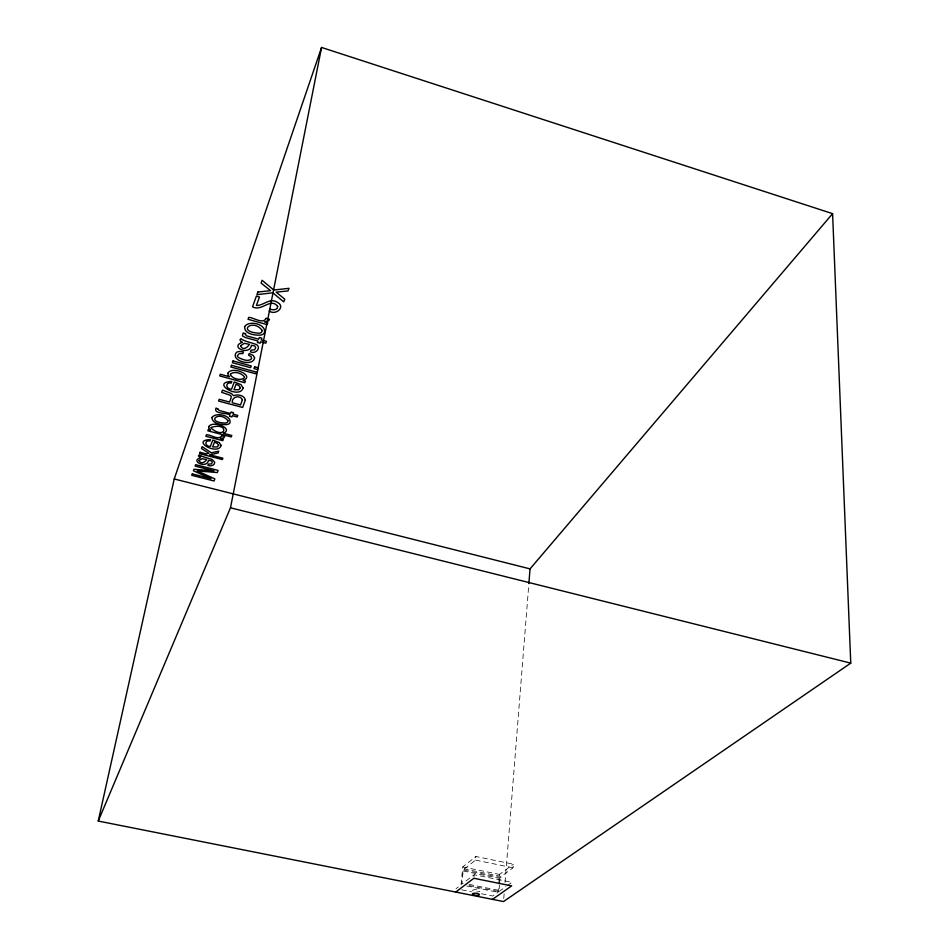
<?xml version="1.0" encoding="UTF-8"?>
<svg xmlns="http://www.w3.org/2000/svg" width="949" height="949" viewBox="0 0 949 949"><rect width="100%" height="100%" fill="white"/><g stroke="black" fill="none" stroke-linecap="round" stroke-linejoin="round"><path stroke-width="0.71" stroke-dasharray="4.75 3.56" d="M507.193 885.678L511.926 882.333L474.18 874.705L461.878 884.136L463.124 870.992L464.31 868.976L501.226 876.449L513.089 867.789L513.373 864.207L475.864 856.52L462.744 866.959L461.048 884.859L456.042 888.691M503.765 898.608L504.227 892.712M505.058 882.416L528.759 585.07M469.008 885.559L498.925 891.538L499.447 885.097M499.554 883.768L499.993 878.442L501.226 876.449M481.451 893.756L492.745 896.01L498.047 892.25L498.605 885.393M498.711 884.017L499.506 874.409L513.373 864.207M473.966 877.09L474.18 874.705M464.31 868.976L475.544 860.114L475.864 856.52M498.925 891.538L506.019 886.52M461.688 889.818L471.57 891.787M469.114 884.421L499.008 890.411M466.742 885.998L498.047 892.25M462.744 866.959L499.506 874.409M464.203 870.138L501.131 877.611M463.124 870.992L499.993 878.442M475.544 860.114L513.089 867.789M472.97 890.886A3.571 1.044 5.8 0 1 475.152 889.676A3.571 1.044 5.8 0 1 479.696 890.862A3.571 1.044 5.8 0 1 476.718 891.87"/><path stroke-width="1.42" d="M528.866 583.599L530.04 568.878L832.593 213.655L321.557 47.45L174.236 478.972L98.245 821.051L503.528 901.55L850.755 663.137L832.593 213.655M98.245 821.051L230.477 507.786L321.557 47.45M455.722 892.072L473.859 878.276L511.653 885.88L492.46 899.367M230.477 507.786L850.755 663.137M174.236 478.972L530.04 568.878M240.192 339.837L240.856 341.51L242.47 342.292C228.828 346.907 249.872 356.338 251.426 345.282L254.712 345.899L255.708 347.583L254.7 349.801L251.094 350.145L250.477 351.794C254.949 354.463 261.509 348.39 256.776 344.689C251.271 342.423 244.379 341.533 240.951 338.674L240.192 339.837M254.593 357.797C253.347 367.453 229.195 360.537 236.598 352.293A6.572 3.796 12.9 0 1 240.121 351.521L243.49 351.877L242.861 353.597L239.302 353.597L237.369 355.697A3.95 2.278 12.9 0 0 238.626 357.595C242.232 359.339 248.341 362.281 251.604 358.734L251.153 356.658L248.579 355.163L249.219 353.455L253.241 355.484L254.593 357.797M199.124 460.431L199.088 461.036C201.318 464.536 205.079 462.056 206.692 459.541L202.137 458.687L199.124 460.431M218.116 409.185L219.172 410.49L230.548 413.503L231.105 412.032L233.49 412.661L232.932 414.144L237.772 415.425L237.179 416.979L232.327 415.698L231.864 416.943L229.48 416.314L229.955 415.069C227.558 412.471 212.956 414.428 216.04 408.034L218.116 409.185M200.82 455.983L212.244 459.494L214.723 462.222C214.747 465.734 210.488 466.398 207.855 465.413L208.341 464.12L211.497 463.895L212.303 462.175L211.366 460.834L208.448 460.324C207.06 469.352 189.432 460.906 200.476 457.869L198.388 455.911L199.017 455.022L200.82 455.983M240.797 345.59L240.726 346.373C243.217 350.881 247.689 347.31 249.457 344.321L244.308 343.313L240.797 345.59M245.317 334.297L246.432 335.804L258.674 339.208L259.326 337.476L261.9 338.188L261.248 339.92L266.467 341.367L265.756 343.194L260.548 341.747L259.99 343.206L257.428 342.494L257.986 341.035L245.577 337.607L242.422 335.91L243.11 332.969L245.601 333.668L245.317 334.297M208.721 426.682L209.053 428.64L210.512 430.004L208.329 429.423L207.831 430.81L231.259 436.931L231.817 435.496L223.359 433.278C234.439 428.592 212.481 419.992 208.721 426.682M277.666 306.432C277.808 310.418 272.648 310.109 270.05 309.16L269.302 311.118C275.637 315.768 286.052 306.752 277.416 302.375C270.085 297.262 263.597 305.673 256.396 305.507L259.48 297.025L256.384 296.135L252.541 306.8C261.366 312.126 270.809 297.037 277.666 306.432M221.722 435.721C218.851 440.941 210.358 434.369 206.396 434.784L205.862 436.267L222.801 440.68L223.335 439.28L220.417 438.521L224.011 437.738L224.735 436.504L221.722 435.721M211.236 427.441L211.141 428.224C226.36 440.822 229.504 421.57 211.236 427.441M227.95 373.135L228.163 375.282L229.539 376.753L220.31 374.25L219.717 375.934L244.83 382.72L245.435 381.095L243.063 380.454C255.601 375.768 232.042 365.412 227.95 373.135M230.536 374.084L230.417 374.926C232.861 378.829 240.773 381.13 244.332 377.821L244.451 376.967C241.948 373.171 234.166 370.715 230.536 374.084M221.164 445.449C217.748 456.125 190.203 440.099 210.464 439.612L209.943 441.048C204.142 439.624 204.854 446.825 210.417 446.398L212.754 440.075L219.195 442.531L221.164 445.449M266.1 318.33C263.098 324.772 253.158 317.144 248.721 317.405L248.033 319.291L267.072 324.629L267.76 322.85L264.474 321.925L268.603 320.869L269.492 319.279L266.1 318.33M243.098 387.975C239.326 400.087 210.014 382.103 231.817 381.462L231.224 383.088C225.043 381.581 225.589 389.517 231.592 389.149L234.249 381.961L241.07 384.689L243.098 387.975M227.997 420.775L227.499 422.163A4.093 2.206 12.4 0 1 225.079 423.04C204.628 422.198 219.397 409.838 227.997 420.775M218.65 445.176L217.25 446.955L212.671 446.943L214.45 442.163L217.25 443.337L218.65 445.176M211.935 417.524C212.125 423.942 221.651 424.772 226.657 424.594A7.378 3.974 12.4 0 0 229.895 423.052C232.137 415.306 215.779 411.83 211.935 417.524M240.429 387.69L238.887 389.719L233.988 389.742L236.016 384.309L238.97 385.614L240.429 387.69M262.209 330.466L261.604 332.15A4.496 2.669 12.9 0 1 258.887 333.229C235.969 331.735 252.897 317.879 262.209 330.466M244.593 326.753C244.261 334.084 254.961 335.531 260.584 335.092A8.114 4.816 12.9 0 0 264.213 333.194C267.464 324.226 248.685 319.706 244.593 326.753M242.375 399.826L240.524 404.962L232.291 402.767C231.449 396.385 240.441 394.725 242.375 399.826M245.305 400.051L242.647 407.453L218.567 401.047L219.195 399.28L229.563 402.044L231.07 398.022L231.212 396.302L230.263 395.294L221.698 392.328L222.493 390.134L231.39 393.503L233.608 395.709C237.499 394.013 244.545 395.211 245.305 400.051M192.291 473.907L191.781 475.33L214.023 480.977L214.854 478.865L197.167 470.894L217.309 472.555L218.14 470.419L195.624 464.666L195.103 466.113L214.083 470.929L193.964 469.269L193.43 470.763L211.081 478.723L192.291 473.907M200.073 452.317L199.587 453.681L222.363 459.553L222.896 458.201L209.658 454.796L218.116 452.981L218.804 451.166L211.33 452.792L202.125 446.647L201.461 448.486L208.922 453.302L206.336 453.93L200.073 452.317M231.461 365.282L230.844 366.99L255.756 373.776L256.42 372.079L231.461 365.282M233.027 360.94L232.386 362.696L250.572 367.654L251.236 365.911L233.027 360.94M257.867 292.031L256.918 294.665L272.79 292.778L283.739 301.889L284.795 299.184L276.147 292.138L287.998 290.952L289.03 288.306L273.822 290.05L262.102 280.287L261.094 283.075L270.572 290.667L257.867 292.031M254.617 366.836L253.952 368.58L257.416 369.529L258.092 367.785L254.617 366.836M473.776 894.943A3.571 1.044 5.9 0 0 479.447 894.777A3.571 1.044 5.9 0 0 474.547 893.223A3.571 1.044 5.9 0 0 473.776 894.943"/></g></svg>
